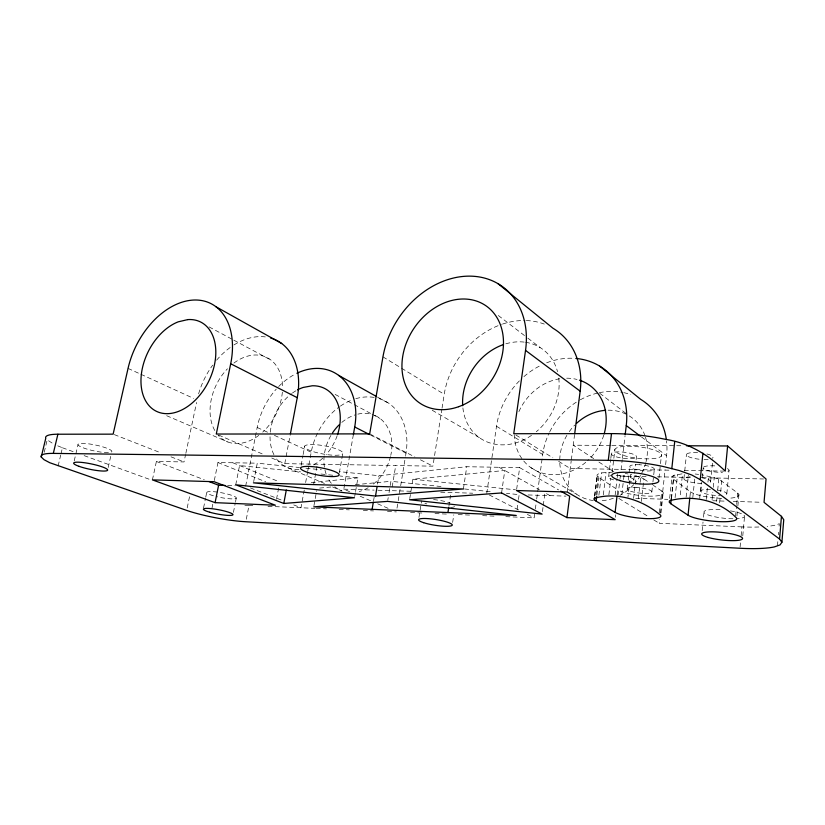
<?xml version="1.0" encoding="UTF-8"?>
<svg xmlns="http://www.w3.org/2000/svg" width="825" height="825" viewBox="0 0 825 825"><rect width="100%" height="100%" fill="white"/><g stroke="black" fill="none" stroke-linecap="round" stroke-linejoin="round"><path stroke-width="0.62" stroke-dasharray="4.12 3.09" d="M777.48 545.799L777.882 540.891M778.398 534.744L778.604 532.29M779.109 526.144L779.316 523.679L776.222 524.917A59.122 11.808 6.2 0 1 767.178 526.422M740.107 546.996L740.561 541.973M741.128 535.693L741.933 526.897A59.122 11.808 6.2 0 0 760.423 526.928M742.778 535.848L744.562 516.089M735.642 515.78L736.581 505.704M736.694 504.446L737.736 493.123L718.771 478.985L702.044 474.787M736.952 515.955L737.406 510.943M737.87 505.931L738.911 494.649M726.846 493.783L729.063 470.312M716.626 501.249L717.224 495.062M717.698 490.112L718.771 478.985M719.637 502.858L720.235 496.691M720.699 491.762L721.772 480.676M710.634 481.645L712.759 460.01M712.088 499.682L712.81 492.247M713.295 487.286L714.264 477.366M702.178 530.63L703.024 522.081M703.508 517.203L703.993 512.325M706.221 499.517L707.448 487.101M707.943 482.14L708.562 475.932M699.683 498.372L701.302 482.233M700.868 491.153L701.611 483.79M702.23 477.644L703.209 467.827A12.994 3.032 5.8 0 0 722.494 472.302M686.122 497.166L688.421 474.911M689.937 496.743L690.442 491.824L671.808 478.005L672.035 476.51L673.984 475.252L682.523 473.777L680.078 497.186M692.814 497.568L694.959 476.489M683.935 478.655L684.585 472.323M684.719 471.065L686.431 454.616M669.642 498.362L672.035 476.51M671.282 498.63L673.303 479.624M671.519 498.444L673.984 475.252M675.097 497.63L677.552 474.323M659.361 512.789L661.722 491.04L653.338 485.368M741.933 526.897L659.278 523.308L659.691 519.482M660.382 513.109L665.074 469.745M665.631 464.64L666.59 455.709A67.248 59.565 -53 0 0 666.538 440.911M660.98 512.913L663.187 492.525M658.948 477.984L661.516 454.451M651.833 491.989L652.802 483.202M652.936 481.944L654.328 469.384M638.323 498.651L640.025 483.615M640.169 482.367L640.736 477.355L630.568 474.416L627.959 497.042M641.386 501.456L643.913 478.995L640.736 477.355M633.775 480.325L635.59 464.413M636.158 459.525L636.436 457.081A12.705 3.052 6.8 0 0 619.183 451.883A12.705 3.052 6.8 0 0 616.182 456.823A12.705 3.052 6.8 0 0 636.436 457.081M633.6 498.393L636.188 475.798M621.803 494.68L623.411 480.851M623.566 479.593L624.298 473.313L628.062 473.973M627.206 488.874L627.65 485.131M628.227 480.129L629.815 466.373M615.141 495.165L617.069 478.851M617.213 477.593L617.667 473.828M617.172 494.845L617.76 489.833L597.197 476.448L597.042 475.004L598.538 473.787L601.611 472.88L611.583 472.24M615.481 517.234L615.77 514.8M618.069 495.206L619.874 479.882M620.029 478.603L620.328 476.056L618.183 474.653M621.07 469.745L622.256 459.649M622.401 458.391L625.072 435.683M608.623 476.685L610.675 459.608M610.82 458.38L611.408 453.502M608.891 494.783L610.83 478.51M612.171 472.354L613.707 459.566M613.852 458.287L614.924 449.336M598.888 495.248L601.611 472.88M603.343 494.814L606.055 472.354M594.485 495.928L597.042 475.004M594.794 496.052L597.197 476.448M595.97 494.804L598.538 473.787M596.877 495.093L598.96 478.015M567.218 492.009L571.178 461.144M571.333 459.917L574.509 435.157M542.448 511.613L543.118 506.612M543.283 505.354L544.954 492.824L549.997 495.629M505.828 516.646L534.157 517.883L534.672 514.078M535.353 509.004L536.549 500.125M536.714 498.867L542.695 454.493A67.248 59.565 -53 0 1 549.233 432.836M517.12 509.345L518.306 500.785M518.471 499.558L519.152 494.67L506.457 493.34M516.656 489.256L519.668 467.631L466.754 466.733L378.943 475.716L339.24 471.622M501.59 492.948L504.776 470.487L412.892 479.222L411.912 485.255M519.368 380.903A72.002 61.885 -54.3 0 0 496.506 426.257L486.709 493.649L519.472 510.376M463.413 488.967L466.754 466.733M452.636 522.431L453.791 514.81M448.893 506.292L450.997 492.525M271.776 458.03L284.769 463.65L432.898 466.166L441.839 409.427M442.035 408.169L444.221 394.298A77.426 64.216 -55.3 0 1 501.353 324.472M418.956 517.378L421.575 500.93M409.767 498.548L411.716 486.472M397 508.148L398.032 501.899M398.238 500.651L400.486 486.894M400.692 485.647L405.395 456.895M405.601 455.647L406.013 453.142A58.688 45.674 -64.2 0 0 378.953 398.527M387.791 500.125L388.204 497.619M389.039 492.597L390.916 481.305L442.973 486.729M392.195 486.894L395.722 465.527M373.539 500.94L374.148 497.341M377.52 484.1L378.943 475.716M354.688 496.516L355.338 492.793M355.554 491.545L356.627 485.327M356.843 484.089L357.916 477.871L340.106 476.015M349.635 491.69L343.788 489.163L353.378 434.6M339.333 472.838L342.705 453.832A19.501 4.146 10.2 0 0 316.965 444.809A19.501 4.146 10.2 0 0 311.582 451.089A19.501 4.146 10.2 0 0 342.705 453.832M313.954 505.612L316.645 490.793M313.624 484.595L317.336 464.197M304.25 490.081L300.991 507.757L291.576 504.065M305.642 482.512L307.498 472.405M307.725 471.147L308.653 466.094M308.89 464.836L311.211 452.213A58.688 45.674 -64.2 0 1 339.364 406.838M301.146 465.31L302.93 455.709M303.146 454.503L304.714 446.098M276.519 499.187L278.809 487.121M284.769 463.65L290.183 435.022M246.304 519.245L248.985 505.498L252.79 505.663M253.688 481.604L257.276 463.176L299.537 467.538M245.664 486.08L257.183 427.484A62.298 46.613 -64 0 1 276.282 389.08M235.744 484.77L239.57 465.537L300.651 471.9M233.423 512.397L235.311 502.879M235.548 501.693L236.249 498.125M214.314 480.49L217.975 462.516L257.276 463.176M212.015 507.983L212.778 504.261M203.558 507.88L205.507 498.341M205.755 497.145L206.724 492.37M187.203 507.891L189.822 495.33M152.408 479.882L156.399 461.464L184.037 461.938L185.594 454.503M185.862 453.265L196.556 402.466M108.199 467.497L111.282 453.863M74.229 460.855L78.004 444.696M58.132 465.97L60.72 455.049M61.009 453.832L62.453 447.769L56.502 445.335M44.22 452.265L47.211 439.859L54.12 444.355M311.221 482.646L357.916 477.871M319.636 488.08L333.64 486.75M355.276 484.698L390.916 481.305M610.541 445.397L573.22 445.211L594.629 459.226M611.82 445.407L683.884 445.758M704.024 459.473L705.746 459.494A13.365 3.248 5.8 0 0 708.592 459.288M710.438 489.369L707.283 489.338A13.056 2.815 6.1 0 0 702.611 492.721A13.056 2.815 6.1 0 0 720.266 495.557M668.869 470.168L570.23 468.497L558.288 461.134M684.234 470.425L723.948 471.106M620.328 476.056L647.171 476.603M657.401 476.809L693.196 477.541M702.147 477.716L763.517 478.964M701.621 483.398L700.095 483.368A13.437 3.011 6.1 0 1 684.729 479.872A13.437 3.011 6.1 0 1 691.051 476.798M227.628 485.512L235.362 485.76M343.788 489.163L374.096 490.112M377.922 490.236L412.541 491.318M440.746 492.205L472.684 493.206M528.144 494.948L565.981 496.134M635.735 498.321L667.817 499.331M712.717 500.744L725.557 501.146M733.25 501.383L761.475 502.27M268.012 506.323L314.985 508.365M316.253 508.417L326.432 508.86M339.147 509.417L349.326 509.85M363.32 510.458L373.498 510.902M387.482 511.51L396.392 511.902M410.551 512.511L423.431 513.067M435.012 513.573L446.603 514.078M458.195 514.583L471.065 515.14M482.656 515.646L495.526 516.202M305.941 468.198L321.307 469.776M412.892 479.222L515.46 489.792M321.018 474.024L327.381 474.684M328.649 474.818L333.743 475.344M464.558 488.978L492.484 491.886M695.217 474.014L698.631 474.396M62.453 447.769L73.291 451.698M84.129 455.627L151.553 480.088M156.399 461.464L204.249 479.748M114.304 434.62L160.401 452.677M171.033 456.844L184.037 461.938M250.377 487.926L282.16 500.373M217.975 462.516L265.691 481.81M232.805 462.763L278.891 481.676M166.671 415.718L227.875 441.994M288.069 467.837L324.4 483.429M332.599 486.956L341.983 490.978A41.209 32.072 -64.2 0 1 334.744 486.74M218.646 435.064L264.691 454.967M360.154 496.238L371.848 501.291M377.685 503.817L388.204 508.365M128.05 368.404L139.745 373.756M140.92 374.292L193.566 398.382M257.183 427.484L267.527 432.218M274.426 435.373L311.211 452.213M369.683 433.878L414.841 456.937M420.482 459.824L432.898 466.166M527.381 514.418L534.157 517.883M370.673 435.126L406.013 453.142M209.055 326.896L232.671 339.549M233.795 340.147L270.909 360.03M335.167 394.433L371.002 413.624M372.127 414.222L379.964 418.43M499.032 467.28L539.375 489.73M377.417 397.052L389.606 403.868M519.668 467.631L558.566 489.895M432.228 410.262L479.573 437.797M531.001 467.703L576.242 494.01M382.955 356.854L400.455 367.548M401.548 368.218L444.221 394.298M496.506 426.257L542.695 454.493M515.914 435.053L552.853 457.793M618.863 498.434L648.357 516.584M653.812 519.946L659.278 523.308M598.919 462.031L613.903 471.848M643.913 478.995L649.151 482.532M641.386 436.889L666.59 455.709M498.331 315.511L526.824 337.363M527.845 338.147L540.055 347.511M599.754 393.298L627.237 414.377M502.497 324.081A77.426 64.216 -55.3 0 1 525.071 320.512M526.319 320.554A77.426 64.216 -55.3 0 1 544.263 324.081M525.587 342.282A54.357 45.066 -55.3 0 1 557.525 371.673M558.752 378.087A54.357 45.066 -55.3 0 1 536.281 431.753M531.517 435.363A54.357 45.066 -55.3 0 1 462.784 406.88M505.838 343.808A54.357 45.066 -55.3 0 1 524.38 342.117M730.445 510.881A20.439 4.084 6.2 0 1 744.315 515.573A20.439 4.084 6.2 0 1 736.292 518.708M732.909 518.76A20.439 4.084 6.2 0 1 704.571 513.109A20.439 4.084 6.2 0 1 722.978 509.912M454.596 506.663A16.995 3.156 9 0 1 450.347 507.447M426.834 503.941A16.995 3.156 9 0 1 424.906 503.24M433.589 499.599A16.995 3.156 9 0 1 450.079 502.889M233.939 363.041A46.571 33.278 -63.8 0 1 282.532 386.399M282.346 392.153A46.571 33.278 -63.8 0 1 262.721 432.114M258.751 435.425A46.571 33.278 -63.8 0 1 218.068 435.146M214.758 430.464A46.571 33.278 -63.8 0 1 227.422 368.816M213.397 495.784A15.046 2.423 10.7 0 1 213.716 491.7A15.046 2.423 10.7 0 1 236.187 497.64A15.046 2.423 10.7 0 1 216.841 496.702M374.767 415.418A41.209 32.072 -64.2 0 1 390.782 455.338M390.514 456.514A41.209 32.072 -64.2 0 1 372.353 484.894M368.146 487.74A41.209 32.072 -64.2 0 1 359.277 491.535M331.31 483.275A41.209 32.072 -64.2 0 1 328.01 478.325M326.164 474.148A41.209 32.072 -64.2 0 1 332.465 432.981M341.818 422.4A41.209 32.072 -64.2 0 1 355.389 414.8M357.885 414.129A41.209 32.072 -64.2 0 1 371.384 414.253M248.985 505.498A43.498 6.992 10.7 0 1 244.623 505.23M603.797 435.084A50.562 43.436 -54.3 0 1 587.555 460.721M585.74 462.32A50.562 43.436 -54.3 0 1 539.137 472.044A50.562 43.436 -54.3 0 1 514.243 434.785M518.904 411.644A50.562 43.436 -54.3 0 1 560.752 378.603M566.662 378.18A50.562 43.436 -54.3 0 1 577.046 379.469M629.279 415.934A47.221 41.807 -53.1 0 1 645.098 436.002M645.49 437.229A47.221 41.807 -53.1 0 1 646.068 461.577M645.758 462.784A47.221 41.807 -53.1 0 1 641.077 474.385M640.447 475.489A47.221 41.807 -53.1 0 1 634.559 483.687M633.713 484.636A47.221 41.807 -53.1 0 1 619.977 495.33M613.284 498.279A47.221 41.807 -53.1 0 1 599.393 500.858M593.33 500.548A47.221 41.807 -53.1 0 1 559.752 461.103M559.762 459.814A47.221 41.807 -53.1 0 1 567.961 433.589M569.302 431.609A47.221 41.807 -53.1 0 1 574.726 425.112M608.159 410.19A47.221 41.807 -53.1 0 1 627.175 414.728M337.167 435.734A43.746 32.722 -64 0 1 326.184 454.596M322.709 458.184A43.746 32.722 -64 0 1 312.809 465.331M298.908 469.415A43.746 32.722 -64 0 1 275.045 456.71M273.941 454.709A43.746 32.722 -64 0 1 270.177 433.373M270.28 432.176A43.746 32.722 -64 0 1 291.534 393.711M292.463 393.02A43.746 32.722 -64 0 1 296.505 390.442M549.77 431.753A67.248 59.565 -53 0 1 579.202 400.403M580.315 399.785A67.248 59.565 -53 0 1 598.084 392.968M599.311 392.7A67.248 59.565 -53 0 1 622.648 392.432M623.834 392.669A67.248 59.565 -53 0 1 630.795 394.639M198.608 393.855A66.32 47.407 -63.8 0 1 212.685 365.155M216.614 360.164A66.32 47.407 -63.8 0 1 231.887 346.304M233.98 344.933A66.32 47.407 -63.8 0 1 265.722 336.971M523.927 376.623A72.002 61.885 -54.3 0 1 540.891 365.331M546.666 362.804A72.002 61.885 -54.3 0 1 574.54 358.339M278.685 386.512A62.298 46.613 -64 0 1 295.742 373.838M717.224 490.05A13.056 2.815 6.1 0 1 725.031 495.01M727.392 468.61A12.994 3.032 5.8 0 1 727.258 471.653M703.622 467.074A12.994 3.032 5.8 0 1 709.613 465.785L712.748 465.774A12.994 3.032 5.8 0 1 716.131 465.991M706.942 453.956A13.365 3.248 5.8 0 1 712.357 458.246M699.074 459.205A13.365 3.248 5.8 0 1 686.441 454.585A13.365 3.248 5.8 0 1 700.322 452.812M701.333 477.634A13.437 3.011 6.1 0 1 708.479 482.914M616.234 475.272A12.767 2.836 7 0 1 632.167 478.314A12.767 2.836 7 0 1 628.908 481.635M613.594 479.872A12.767 2.836 7 0 1 611.047 475.592M340.395 406.106A58.688 45.674 -64.2 0 1 351.233 400.259M355.812 398.671A58.688 45.674 -64.2 0 1 376.654 397.908M661.722 491.04A23.873 5.105 6.9 0 1 648.481 496.134A23.873 5.105 6.9 0 1 617.76 489.833M737.736 493.123A25.111 5.414 6.1 0 1 728.836 498.259M721.71 498.341A25.111 5.414 6.1 0 1 690.442 491.824M639.509 464.753L636.467 464.671A12.354 2.857 6.6 0 0 634.549 469.291A12.354 2.857 6.6 0 0 654.05 469.807A12.354 2.857 6.6 0 0 639.509 464.753M636.921 487.503L633.868 487.389A12.416 2.65 6.9 0 0 631.981 491.659A12.416 2.65 6.9 0 0 651.554 492.381A12.416 2.65 6.9 0 0 636.921 487.503M83.253 447.841A17.294 3.011 11.9 0 0 111.385 452.079A17.294 3.011 11.9 0 0 90.121 444.056A17.294 3.011 11.9 0 0 83.253 447.841M623.442 455.431A23.595 5.734 6.6 0 0 661.361 455.947A23.595 5.734 6.6 0 0 629.805 446.253A23.595 5.734 6.6 0 0 623.442 455.431"/><path stroke-width="1.24" d="M290.421 433.775L297.248 397.681L230.691 363.753A70.971 47.984 -63.6 0 0 193.638 300.042A70.971 47.984 -63.6 0 0 128.05 368.404L113.128 434.156L57.894 434.218A50.005 8.724 11.9 0 0 45.757 438.312L41.25 457.019L43.952 459.649L49.727 462.712L186.687 510.407A43.653 6.435 10.6 0 0 245.809 521.751L739.994 548.254A59.4 10.88 6.5 0 0 774.386 546.903L780.089 544.882L781.904 542.211L779.573 539.076L781.45 516.347L764.043 502.353L766.064 479.016L727.629 445.974L686.452 445.768M781.904 542.211L783.75 519.719L781.45 516.347M727.629 445.974L725.227 471.127C708.747 455.153 688.978 442.922 666.002 439.447A68.258 16.603 6.5 0 0 611.5 433.61L513.748 433.723L525.535 350.388A83.81 66.536 -56.1 0 0 466.383 276.2A83.81 66.536 -56.1 0 0 382.955 356.854L369.683 433.878L216.284 434.043L230.691 363.753M779.573 539.076L700.26 479.665L702.921 453.183M688.05 515.192L670.746 503.693L669.23 502.177L669.446 500.806C691.732 494.474 718.75 500.259 735.529 517.038A25.235 4.991 6.4 0 1 719.751 521.637A25.235 4.991 6.4 0 1 688.05 515.192L689.813 497.97M670.746 503.693L671.282 498.63M671.808 468.662L674.695 441.695M615.099 512.356L596.135 501.198L594.351 499.723L594.175 498.382C615.986 491.576 641.788 499.754 659.227 514.068A23.987 4.702 7.1 0 1 645.985 518.595A23.987 4.702 7.1 0 1 615.099 512.356L617.018 496.093M625.216 434.424L626.257 425.597A72.002 61.885 -54.3 0 0 575.819 358.442M41.25 457.019A50.212 8.023 11.7 0 1 53.316 453.399L608.283 460.329L611.5 433.61M594.351 499.723L594.65 497.269M596.135 501.198L596.733 496.31M574.674 433.898L580.161 391.174A77.426 64.216 -55.3 0 0 552.967 328.237L497.98 283.645M566.95 517.615L516.481 490.524L567.218 492.009L615.192 519.668L566.95 517.615L569.673 496.248L560.783 491.164M447.934 512.552L448.707 507.55M372.116 509.334L373.333 502.136M375.509 496.062L463.413 488.967L253.44 482.831L375.509 496.062L377.118 486.492M353.378 434.6L354.709 426.989A62.298 46.613 -64 0 0 296.887 373.271M283.79 503.467L354.482 497.764L235.744 484.77L283.79 503.467L286.316 489.998M215.088 502.652L275.385 505.22L214.077 481.687L152.408 479.882L215.088 502.652L218.604 485.234L225.05 485.43M53.316 453.399L57.894 434.218M209.034 481.573L218.604 485.234M354.709 426.989L369.538 434.548M700.26 479.665L691.773 475.004L679.078 470.487L663.063 466.465A68.64 15.314 6.8 0 0 608.283 460.329M215.995 306.766L281.686 343.509M338.621 375.354L376.303 396.433M525.535 350.388L580.161 391.174M626.257 425.597L640.375 436.136M599.61 366.052L640.592 399.29A67.248 59.565 -53 0 1 666.208 438.529M462.691 405.725A54.357 45.066 -55.3 0 1 503.498 344.551M579.49 380.181A50.562 43.436 -54.3 0 1 604.148 433.919M576.448 423.442A47.221 41.807 -53.1 0 1 605.653 410.303M337.59 434.507A43.746 32.722 -64 0 0 312.242 385.78L303.208 387.441A43.746 32.722 -64 0 0 297.608 389.833M332.465 432.981A41.209 32.072 -64.2 0 1 339.023 424.957M270.61 338.002A66.32 47.407 -63.8 0 1 297.248 397.681M187.729 319.605L178.159 321.853A49.83 33.681 -63.6 0 0 144.592 398.815A49.83 33.681 -63.6 0 0 207.281 384.037A49.83 33.681 -63.6 0 0 187.729 319.605M387.585 501.383L313.727 506.849L516.275 515.46L387.585 501.383M501.59 492.948L409.571 499.754L542.118 514.119L501.59 492.948M423.596 522.668A17.057 2.898 9 0 0 451.718 525.649A17.057 2.898 9 0 0 430.877 518.873A17.057 2.898 9 0 0 423.596 522.668M708.366 537.518A20.532 3.754 6.5 0 0 742.087 539.251A20.532 3.754 6.5 0 0 716.038 531.96A20.532 3.754 6.5 0 0 708.366 537.518M78.953 466.311A17.366 2.774 11.7 0 0 107.188 470.611A17.366 2.774 11.7 0 0 85.759 462.918A17.366 2.774 11.7 0 0 78.953 466.311M458.69 406.684A58.843 46.685 -56.1 0 0 493.402 312.603A58.843 46.685 -56.1 0 0 406.055 343.747A58.843 46.685 -56.1 0 0 458.69 406.684M307.653 472.405A19.583 3.816 10.1 0 0 338.889 475.375A19.583 3.816 10.1 0 0 312.964 466.692A19.583 3.816 10.1 0 0 307.653 472.405M620.472 480.666A23.719 5.29 6.8 0 0 658.546 481.656A23.719 5.29 6.8 0 0 626.783 472.271A23.719 5.29 6.8 0 0 620.472 480.666M209.808 512.243A15.098 2.228 10.6 0 0 232.949 514.779A15.098 2.228 10.6 0 0 211.674 508.685A15.098 2.228 10.6 0 0 209.808 512.243"/></g></svg>
